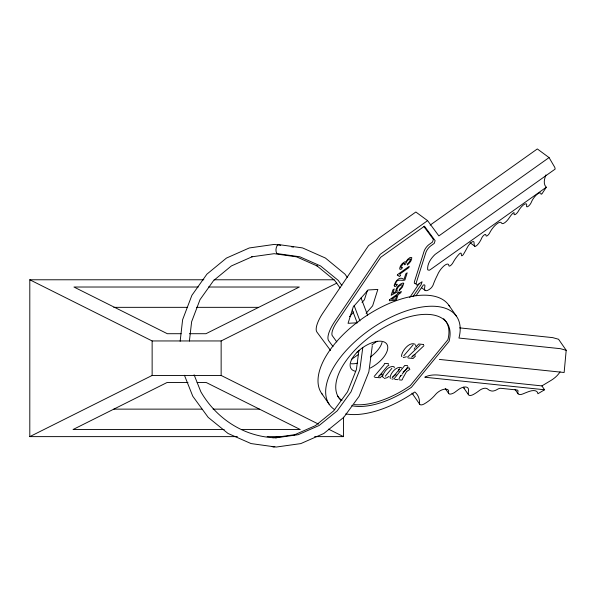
<?xml version="1.0" encoding="UTF-8"?>
<svg xmlns="http://www.w3.org/2000/svg" width="596" height="596" viewBox="0 0 596 596"><rect width="100%" height="100%" fill="white"/><g stroke="black" fill="none" stroke-linecap="round" stroke-linejoin="round"><path stroke-width="0.89" d="M415.643 346.134L415.688 345.077M459.59 327.875L552.738 337.634L558.549 339.243L566.2 350.292L564.136 372.5L439.349 359.418M180.148 341.292L182.622 319.687L191.875 295.355L206.894 274.167L226.45 258.075L249.299 247.958L274.302 244.412L280.686 245.306M189.401 341.091L191.621 321.751L200.01 299.654L213.591 280.574L231.39 265.935L252.175 256.734L251.78 256.824L274.138 253.687L296.488 256.824L317.266 266.017L316.945 265.823L334.758 280.485L339.988 287.831M358.941 350.299L356.386 369.587L347.528 391.833L333.581 410.935L315.507 425.596L294.521 434.812L294.886 434.663L272.834 437.747M362.785 347.535L359.857 369.617L350.984 391.9L337.209 410.845L319.158 425.484L298.209 434.685L275.792 437.822M372.299 345.792L368.835 371.926L359.135 396.28L343.877 417.193M545.906 174.911C544.491 178.807 542.874 183.948 546.301 187.241L541.95 193.849L541.086 194.266A7.897 2.645 -53.6 0 0 537.115 194.296A7.897 2.645 -53.6 0 0 531.341 202.215A3.896 1.304 -53.6 0 1 528.198 206.343A3.896 1.304 -53.6 0 1 526.603 205.583A5.625 1.885 -53.6 0 0 526.052 203.787A7.472 2.496 -53.6 0 0 518.513 210.902A3.978 1.334 -53.6 0 1 515.339 214.456A3.978 1.334 -53.6 0 1 514.125 213.323A1.982 0.663 -53.6 0 0 512.97 213.182A7.882 2.637 -53.6 0 0 509.587 217.354A7.875 2.637 -53.6 0 1 501.541 223.068A10.333 3.457 -53.6 0 0 496.483 224.163A10.333 3.457 -53.6 0 0 489.748 232.738A3.271 1.095 -53.6 0 1 487.357 235.651A3.271 1.095 -53.6 0 1 485.963 235.435A4.999 1.669 -53.6 0 0 485.04 234.504A3.338 1.117 -53.6 0 0 481.553 238.393A8.739 2.92 -53.6 0 1 478.029 244.166A4.239 1.415 -53.6 0 1 474.587 245.969A38.323 12.814 -53.6 0 1 474.043 242.557A5.781 1.937 -53.6 0 0 471.578 242.259A5.781 1.937 -53.6 0 0 467.42 247.265A49.349 16.509 -53.6 0 1 463.464 254.283A1.795 0.603 -53.6 0 1 461.572 255.624A34.382 11.503 -53.6 0 1 461.237 253.591A3.204 1.073 -53.6 0 0 458.957 254.306A13.984 4.679 -53.6 0 0 453.094 262.471A3.762 1.259 -53.6 0 1 450.434 265.637A3.762 1.259 -53.6 0 1 448.833 265.503A9.171 3.069 -53.6 0 0 444.08 265.816A9.171 3.069 -53.6 0 0 437.479 274.987A44.38 14.84 -53.6 0 0 433.217 284.732A3.651 1.222 -53.6 0 1 430.528 288.509A11.734 3.926 -53.6 0 1 424.806 286.743A5.61 1.877 -53.6 0 0 423.257 285.097L416.053 295.735M367.427 290.282L364.417 299.773L362.033 302.485M415.211 354.911L414.309 354.732L412.037 356.49M402.65 378.535L406.517 371.643L409.892 369.349M414.16 349.249L415.159 347.513M400.534 375.636L398.895 379.078M402.583 379.212L401.838 380.077L399.469 379.905M407.485 366.048L407.5 365.661L404.758 365.467L394.254 378.594M409.318 368.522L409.497 368.075L407.038 367.911L406.412 369.416L403.097 372.038M409.705 297.583L419.45 283.182M413.006 296.607L421.216 284.478L422.08 281.744L418.534 284.27A5.804 1.944 -53.6 0 1 416.284 282.69L425.864 252.518A5.804 1.944 -53.6 0 1 430.714 245.895L434.26 243.377L435.125 240.642L424.449 226.197L380.688 257.301L335.846 323.613A15.652 5.237 -53.6 0 0 332.106 335.399L336.777 341.888M388.301 364.357L388.488 363.672L384.629 363.359L383.936 364.968L374.132 376.486M398.352 370.19L399.692 368.619M413.17 344.793L403.73 355.857M378.669 376.724L387.303 366.19L388.875 365.192M391.892 368.328L385.232 376.255M392.824 377.298L399.305 369.386M402.255 373.96L408.059 366.883M349.517 316.707L353.689 311.969M366.078 313.28L372.634 305.83L377.842 289.433L368.149 289.976L353.249 306.91L348.049 323.308L357.742 322.764M381.887 374.638L382.304 374.035L381.395 373.968L378.885 375.905M382.461 375.465L380.144 377.775L374.705 377.313M415.479 356.05L413.095 358.494L408.104 357.973M411.739 357.309L423.972 345.687M420.12 345.136L407.53 357.138M423.398 344.861L423.57 344.503L418.735 343.996L416.127 346.686L416.425 346.924M343.683 417.386L323.829 433.486L300.786 443.603L276.127 447.06L251.058 443.573L228.022 433.463L208.183 417.371L192.784 396.243L184.432 375.264M400.49 376.121L401.957 375.04M546.301 187.241L430.305 269.675L429.165 270.279L427.675 269.809C427.056 263.939 431.027 258.232 435.162 254.373L555.174 169.078L554.772 167.334L549.065 157.59L438.872 235.912L427.593 220.654L380.27 254.283L334.743 321.535A21.724 7.264 -53.6 0 0 328.664 340.703L333.03 346.611M430.148 225.117L537.324 148.94L549.065 157.59M357.019 352.139L359.276 350.53M351.588 359.314L358.345 354.508M371.867 344.898L377.126 341.158M389.002 376.396L386.826 377.79L384.204 378.43M541.883 385.903L544.558 389.769L424.769 377.216A65.776 28.548 39.3 0 1 439.222 375.145L541.883 385.903L551.039 380.412A15.265 7.577 -34.7 0 0 560.091 371.8M544.558 389.769L537.92 393.747A11.853 5.878 -34.7 0 0 529.553 391.319A50.101 24.846 -34.7 0 0 523.087 393.852A6.429 3.189 -34.7 0 1 517.909 391.647A3.651 1.81 -34.7 0 0 516.926 389.993L501.206 388.346A4.597 2.28 -34.7 0 0 497.34 389.382A6.981 3.464 -34.7 0 1 491.529 390.976A23.944 11.875 -34.7 0 1 487.729 389.106A9.521 4.723 -34.7 0 0 485.181 388.242A6.742 3.345 -34.7 0 0 479.154 390.671A22.298 11.056 -34.7 0 1 473.351 394.515A5.155 2.555 -34.7 0 1 468.277 393.978L468.478 390.052A9.126 4.53 -34.7 0 0 465.528 386.975A8.24 4.083 -34.7 0 0 458.197 389.754L454.495 392.533A7.457 3.695 -34.7 0 1 451.135 393.971A4.448 2.205 -34.7 0 1 448.497 392.645L448.654 390.805A8.769 4.351 -34.7 0 0 443.431 389.404A8.769 4.351 -34.7 0 0 435.81 394.18A22.454 11.138 -34.7 0 1 424.099 403.999A4.522 2.242 -34.7 0 1 419.532 403.522A50.295 24.95 -34.7 0 0 414.756 391.974A77.383 38.382 -34.7 0 1 345.762 413.915M203.862 279.777L29.8 279.777L29.8 436.622L152.136 375.45L221.146 375.45L318.517 424.136M29.8 279.777L152.136 340.949L221.146 340.949L336.822 283.107M406.42 356.78L403.224 357.615M393.353 378.818L392.086 379.198M392.25 377.268L395.282 374.817L396.191 374.959M397.89 379.659L394.828 379.421M274.83 446.754L273.043 447L272.178 446.389M398.605 371.047L399.059 370.995M214.098 279.777L334.17 279.777M198.237 287.019L73.934 287.019L167.327 333.708L181.124 333.708M208.436 287.019L299.341 287.019L205.955 333.708L189.401 333.708M113.821 307.342L187.107 307.342M196.382 307.342L258.53 307.342M188.008 382.535L167.007 382.535L73.01 429.537L224.208 429.537M197.142 382.535L206.276 382.535L300.272 429.537L241.834 429.537M113.829 409.132L201.947 409.132M213.077 409.132L259.454 409.132M29.8 436.622L237.372 436.622M267.157 436.622L282.05 436.622M314.628 436.622L343.482 436.622L343.482 417.133M291.615 246.841L293.441 247.102M276.209 437.851C244.375 437.039 216.683 419.077 200.845 391.788L194.102 374.78M566.2 350.292L560.389 348.682L458.942 338.051A77.383 38.382 -34.7 0 0 381.731 322.101A77.383 38.382 -34.7 0 0 334.781 409.765M390.924 378.371L390 377.879C390.38 373.156 396.392 366.019 401.302 367.568A3.852 1.915 -34.7 0 1 401.376 367.955M383.63 377.603L382.431 376.732C383.489 372.12 388.756 365.244 394.06 366.704L394.306 367.851M328.5 429.127L343.482 436.622M470.02 242.728L474.841 246.275M427.593 220.654L415.844 212.005L368.522 245.634L323.002 312.885A21.724 7.264 -53.6 0 0 316.916 332.054L330.556 350.508M421.484 287.682L425.149 290.386M401.913 356.587L401.458 356.155C401.868 350.709 409.601 341.307 415.114 344.25M423.756 226.346L433.367 239.346L432.502 242.073L428.949 244.598A5.804 1.944 -53.6 0 0 424.099 251.221L414.525 281.394A5.804 1.944 -53.6 0 0 415.896 283.48M347.289 277.378L344.972 274.13L325.409 258.038L302.545 247.914L278.094 244.509C275.873 246.595 275.203 250.998 276.894 253.553L299.81 256.772L320.596 265.972L338.193 280.358L341.858 285.506M515.041 389.449L518.021 393.755M448.9 305.323L456.543 316.372M463.494 387.534L468.463 394.716M445.279 388.577L448.766 393.606M419.673 404.2L412.022 393.151A4.522 2.242 -34.7 0 0 413.229 393.852M321.639 393.397L329.29 404.446M361.042 297.911L367.65 315.306M354.099 305.495L359.962 320.924M352.258 309.853L356.81 321.833M221.146 340.949L221.146 375.45M152.136 340.949L152.136 375.45M445.853 321.319A65.776 32.624 -34.7 0 1 447.887 339.75L410.331 385.582A65.776 32.624 -34.7 0 1 354.21 404.587M341.985 400.452A65.776 32.624 -34.7 0 1 337.686 396.184M443.618 318.718A65.776 32.624 -34.7 0 1 445.354 320.633M355.67 371.33A21.665 10.75 -34.7 0 1 359.112 350.403A21.665 10.75 -34.7 0 1 386.886 344.22A21.665 10.75 -34.7 0 1 370.235 368.09M341.068 400.438A65.776 32.624 -34.7 0 1 386.014 326.377A65.776 32.624 -34.7 0 1 449.034 341.404L411.478 387.236A65.776 32.624 -34.7 0 1 351.752 405.675M322.645 394.723A77.383 38.382 -34.7 0 1 363.433 317.795A77.383 38.382 -34.7 0 1 449.786 306.731M464.396 388.197A5.155 2.555 -34.7 0 1 463.353 387.191M382.073 342.365A21.665 10.75 -34.7 0 1 370.362 356.997M357.593 363.143A21.665 10.75 -34.7 0 1 351.215 363.724M403.715 283.48L402.442 287.048L399.164 290.654L399.484 289.328C407.418 281.416 396.765 285.186 396.794 290.513L397.361 290.766L396.78 292.167L391.14 295.34L392.876 289.872L394.239 288.896L392.846 293.299L395.789 291.66C395.461 287.786 399.573 283.815 403.179 282.936L403.715 283.48M410.592 259.275L409.474 261.823L407.515 263.79L407.277 265.004C409.385 263.127 412.03 260.571 411.739 257.532L409.944 257.576L407.753 259.282L405.69 262.128L405.086 261.704C402.307 262.925 399.722 265.935 399.663 269.049L400.557 269.347L401.734 268.833L402.419 267.306L401.056 267.746L400.959 266.792L403.336 263.708L404.55 263.328L404.483 264.803L405.69 264.065C406.092 261.763 407.977 259.342 410.316 258.895L410.592 259.275M394.232 285.238L394.47 286.438L395.282 286.438L396.638 285.745L397.234 284.24L396.28 284.799L395.453 284.501C396.377 277.818 401.212 281.178 404.87 280.09L407.187 272.804L405.816 273.78L404.095 279.181L403.499 279.166C399.387 275.881 395.2 281.565 394.232 285.238M397.577 274.577L397.301 275.456L398.478 275.553L399.208 276.566L400.587 275.583L399.722 274.1L408.826 267.634L409.258 266.278L397.577 274.577M389.665 299.624L389.315 300.734L395.26 300.399L396.563 299.468L398.083 294.692L400.87 292.718L401.294 291.362L398.508 293.336L398.985 291.846L397.674 292.778L397.204 294.268L389.665 299.624M396.772 295.623L395.677 299.065L391.527 299.348L396.772 295.623"/></g></svg>
